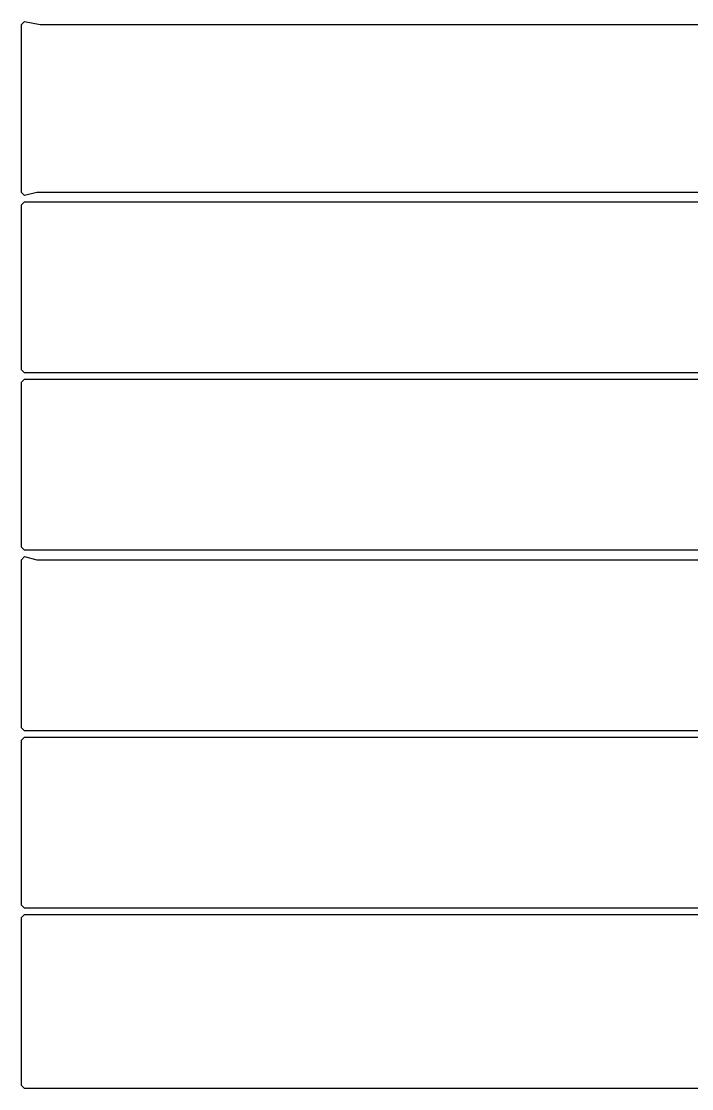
# Model space of a CAD drawing. Extents: x 17 to 323, y -435 to -5.
# Drawn here: x 210.8 to 232.35, y -227.6 to -193.3 of the extents above; entities that cross this region are included whole.
import ezdxf

# ---------------------------------------------------------------- set-up
doc = ezdxf.new("R2010")
doc.units = 0

msp = doc.modelspace()

# ---------------------------------------------------------------- linework, layer by layer
at = {"layer": 'CONTOURS'}
for p, q in [((210.8, -193.4), (210.9, -193.3)), ((210.8, -198.8), (210.8, -193.4)), ((210.9, -193.3), (211.4, -193.4)), ((211.4, -193.4), (253.1, -193.4)), ((210.9, -198.9), (210.8, -198.8)), ((211.3, -198.8), (210.9, -198.9)), ((253.2, -198.8), (211.3, -198.8)), ((210.8, -199.2), (210.9, -199.1)), ((210.8, -204.5), (210.8, -199.2)), ((210.9, -199.1), (253.6, -199.1)), ((210.9, -204.6), (210.8, -204.5)), ((253.6, -204.6), (210.9, -204.6)), ((210.8, -204.9), (210.9, -204.8)), ((210.8, -210.2), (210.8, -204.9)), ((210.9, -204.8), (253.6, -204.8)), ((210.9, -210.3), (210.8, -210.2)), ((210.8, -210.6), (210.9, -210.5)), ((210.8, -216), (210.8, -210.6)), ((253.6, -210.3), (210.9, -210.3)), ((210.9, -210.5), (211.3, -210.6)), ((211.3, -210.6), (253.2, -210.6)), ((210.9, -216.1), (210.8, -216)), ((210.8, -216.4), (210.9, -216.3)), ((210.8, -221.7), (210.8, -216.4)), ((253.6, -216.1), (210.9, -216.1)), ((210.9, -216.3), (253.6, -216.3)), ((210.9, -221.8), (210.8, -221.7)), ((253.6, -221.8), (210.9, -221.8)), ((210.8, -222.1), (210.9, -222)), ((210.8, -227.5), (210.8, -222.1)), ((210.9, -222), (253.6, -222)), ((210.9, -227.6), (210.8, -227.5)), ((253.6, -227.6), (210.9, -227.6))]:
    msp.add_line(p, q, dxfattribs=at)

doc.saveas('drawing.dxf')
